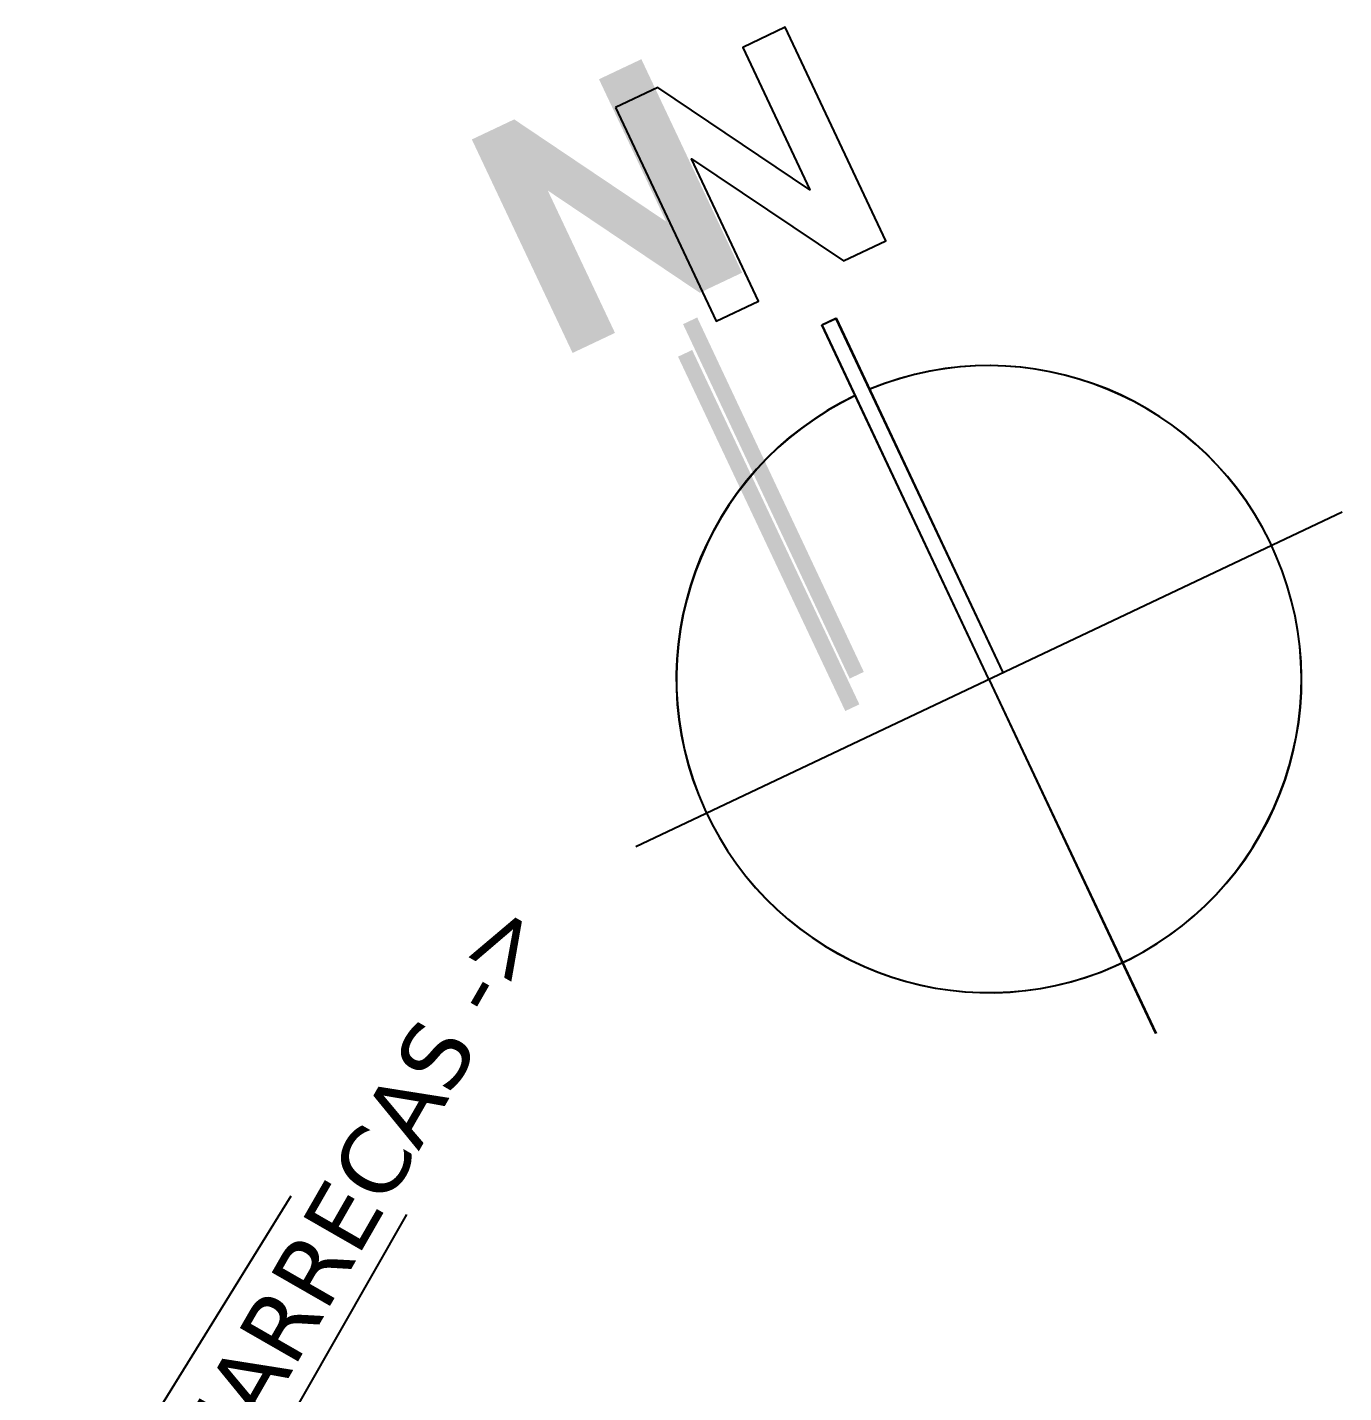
# Model space of a CAD drawing. Header units: millimetres. Extents: x -4430026 to 4783824, y 584 to 9593110.
# Drawn here: x 1667.4 to 1784.9, y 1970.9 to 2092.8 of the extents above; entities that cross this region are included whole.
import ezdxf

# ---------------------------------------------------------------- set-up
doc = ezdxf.new("R2010")
doc.units = ezdxf.units.MM
doc.layers.add('AGT CERCA', color=2, linetype='CERCA')
doc.layers.add('AGT TEXT-60', color=7, linetype='Continuous')
doc.styles.add('Agt', font='verdana.ttf')
doc.styles.add('ROMANS', font='romans.shx')
doc.linetypes.add('CERCA', pattern='A,1.8,-0.25,["X",ROMANS,S=0.2,R=1,X=-0.1,Y=-0.1],-0.25', length=2.3)

msp = doc.modelspace()

# ---------------------------------------------------------------- hatches: boundary and pattern name
at = {"extrusion": (0.07628759651139749, 0.01693098106103922, 0.9969420968636167)}
for points in [[(1664.410850325036, -2128.377055180854), (1663.481446730748, -2124.281178112504), (1642.916649430834, -2128.947577080877), (1643.84605302518, -2133.043454149169), (1657.555917891809, -2129.932521503606), (1645.704860213697, -2141.235208285811), (1646.634263807985, -2145.331085354161), (1667.199061107899, -2140.664686385788), (1666.269657513611, -2136.568809317496), (1652.55979264704, -2139.679741963059)], [(1640.862077589515, -2139.462913780486), (1640.552276391438, -2138.097621424311), (1606.419967488637, -2145.842651376747), (1606.729768686772, -2147.207943732922)]]:
    msp.add_hatch(color=252, dxfattribs=at).paths.add_polyline_path(points)
at = {"extrusion": (0.08442290391934744, -0.0003431308065978768, 0.996429955167484)}
msp.add_hatch(color=252, dxfattribs=at).paths.add_polyline_path([(2041.724110362149, -1738.728656318129), (2042.326581218309, -1739.992392393414), (2073.919983101106, -1724.930621003007), (2073.317512246809, -1723.666884927751)])

# ---------------------------------------------------------------- linework, layer by layer
at = {"color": 6, "extrusion": (0.07628759651139745, 0.01693098106103921, 0.9969420968636168)}
for p, q in [((1738.309004189417, 2066.263642388535, 0.605226171837657), (1739.570666948691, 2066.860990283112, 0.4985370213415479)), ((1753.242194552452, 2034.615047998632), (1738.309004189417, 2066.263642388535, 0.605226171837657)), ((1754.503857311783, 2035.212395893151, -0.1066891504889895), (1739.570666948691, 2066.860990283112, 0.4985370213415479))]:
    msp.add_line(p, q, dxfattribs=at)
at = {"color": 6, "extrusion": (0.08442290391934751, -0.0003431308065978771, 0.996429955167484)}
for p, q in [((1738.362726366475, 2066.269187362778, 1.27156898168505), (1739.624389125807, 2066.866535257296, 1.164879831190774)), ((1753.242194552428, 2034.615047999029), (1738.362726366475, 2066.269187362778, 1.27156898168505)), ((1754.503857311759, 2035.212395893547, -0.106689150488819), (1739.624389125807, 2066.866535257296, 1.164879831190774))]:
    msp.add_line(p, q, dxfattribs=at)
at = {"color": 3, "extrusion": (0.08442290391934751, -0.0003431308065978771, 0.996429955167484)}
for p, q in [((1721.700625571445, 2019.681350635123, 2.66722876219319), (1784.783763533582, 2049.548745362002, -2.66722876219319)), ((1753.242194552428, 2034.615047999029), (1768.121662738502, 2002.960908636211, -1.271568981681412)), ((1753.242194552428, 2034.615047999029), (1768.121662738502, 2002.960908636211, -1.271568981681412))]:
    msp.add_line(p, q, dxfattribs=at)
at = {"color": 3, "extrusion": (0.07628759651139745, 0.01693098106103921, 0.9969420968636168)}
for p, q in [((1721.700625571442, 2019.681350635134, 2.66722876219319), (1784.78376353352, 2049.548745362014, -2.667228762191713)), ((1753.242194552452, 2034.615047998632), (1768.175384915602, 2002.966453608612, -0.6052261718298126)), ((1753.242194552452, 2034.615047998632), (1768.175384915602, 2002.966453608612, -0.6052261718298126))]:
    msp.add_line(p, q, dxfattribs=at)
at = {"color": 3}
for p, q in [((1753.242194552452, 2034.615047998632), (1768.175384915602, 2002.966453608612)), ((1753.242194552428, 2034.615047999029), (1768.121662738502, 2002.960908636211))]:
    msp.add_line(p, q, dxfattribs=at)
at = {"color": 6, "extrusion": (0.07628759651139745, 0.01693098106103921, 0.9969420968636168), "elevation": 168.1986619689571}
msp.add_lwpolyline([(1663.481446730702, -2124.281178112478), (1642.916649430844, -2128.947577080902), (1643.846053025138, -2133.043454149213), (1657.555917891767, -2129.932521503539), (1645.704860213708, -2141.235208285903), (1646.634263807975, -2145.331085354331), (1667.199061107978, -2140.664686385827), (1666.269657513557, -2136.568809317534), (1652.559792647122, -2139.679741963148), (1664.410850325031, -2128.377055180917)], close=True, dxfattribs=at)
at = {"color": 3, "extrusion": (0.07628759651139745, 0.01693098106103921, 0.9969420968636168)}
msp.add_arc((1606.419967488652, -2145.84265137682, 168.1986619689598), 28.0000000000018, 12.78461067987593, 9.918626697301082, dxfattribs=at)
at = {"color": 3, "extrusion": (0.08442290391934751, -0.0003431308065978771, 0.996429955167484)}
msp.add_arc((2041.724110365603, -1738.728656317965, 147.3156582355131), 28, 25.48890609747043, 22.6229220841734, dxfattribs=at)
at = {"layer": 'AGT CERCA', "ltscale": 0.1, "flags": 128}
for points in [[(1667.363461665772, 1950.35782045709), (1690.918690650573, 1988.474994814073)], [(1682.863490879455, 1954.554776608325), (1701.248904571779, 1986.818034410106)]]:
    msp.add_lwpolyline(points, dxfattribs=at)

# ---------------------------------------------------------------- texts
at = {"layer": 'AGT TEXT-60', "style": 'Agt'}
msp.add_text('MARRECAS ->', height=5.999999999999999, rotation=60.13161818080543, dxfattribs=at).set_placement((1684.806182968795, 1961.94010737926))

doc.saveas('drawing.dxf')
